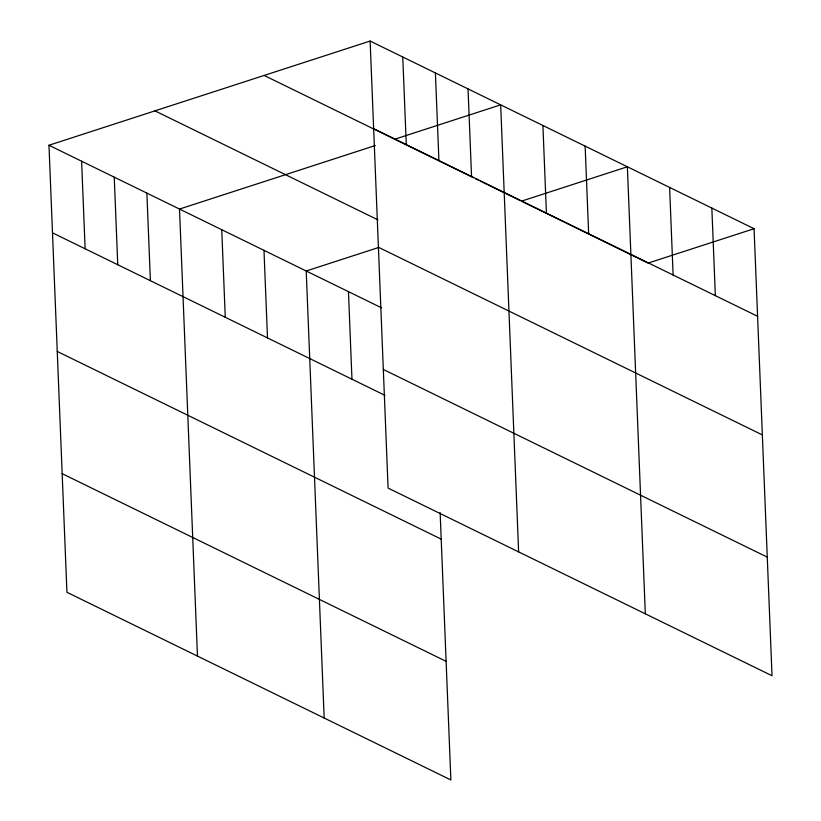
<?xml version="1.0" encoding="UTF-8"?>
<svg xmlns="http://www.w3.org/2000/svg" width="821" height="821" viewBox="0 0 821 821"><rect width="100%" height="100%" fill="white"/><g stroke="black" fill="none" stroke-linecap="round" stroke-linejoin="round"><path stroke-width="1.23" d="M440.138 512.622L450.873 779.95L66.932 592.29L48.973 145.255L370.127 41.05L754.068 228.71L772.027 675.745L388.087 488.085L370.127 41.05M375.279 145.543L179.512 209.057L197.471 656.092M394.685 139.242L500.666 104.852L518.626 551.886M378.481 247.542L306.212 270.992L324.172 718.026M521.386 201.176L627.367 166.786L645.327 613.821M754.068 228.71L648.087 263.1L564.766 222.368M373.647 128.63L757.588 316.301M264.146 75.44L473.45 177.736M475.728 178.855L478.017 179.973M480.295 181.082L520.247 200.611M522.536 201.73L563.627 221.814M154.953 110.866L377.958 219.864M378.409 247.254L762.35 434.914M48.973 145.255L381.549 307.813M383.315 369.46L767.266 557.131M52.493 232.836L385.07 395.394M57.254 351.45L441.195 539.12M62.16 473.666L446.111 661.336M711.838 208.072L715.358 295.652M669.608 187.424L673.117 275.014M585.137 146.138L588.657 233.728M542.907 125.5L546.417 213.08M468.032 88.904L471.552 176.484M435.397 72.956L438.917 160.536M402.762 56.998L406.282 144.588M348.453 291.629L351.973 379.21M263.982 250.343L267.502 337.924M221.752 229.706L225.262 317.286M146.877 193.109L150.397 280.69M114.242 177.151L117.762 264.742M81.607 161.203L85.127 248.784"/></g></svg>
